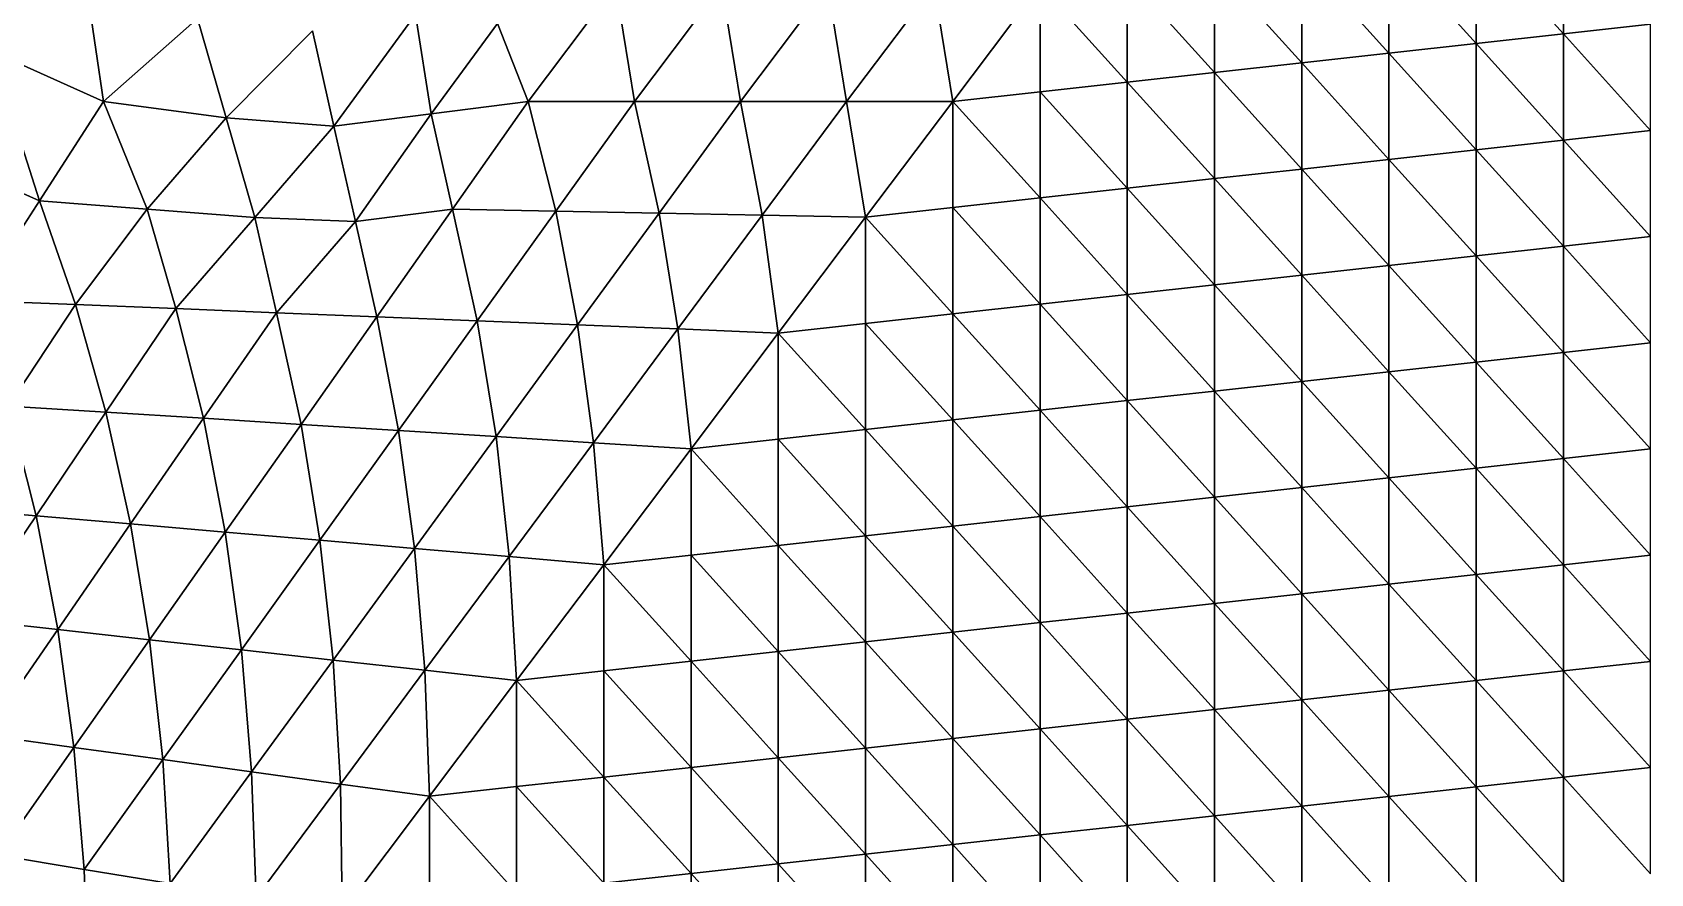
# Model space of a CAD drawing. Extents: x 100 to 350, y 100 to 150.
# Drawn here: x 176.18 to 200, y 125 to 137.38 of the extents above; entities that cross this region are included whole.
import ezdxf

# ---------------------------------------------------------------- set-up
doc = ezdxf.new("R2010")
doc.units = 0

msp = doc.modelspace()

# ---------------------------------------------------------------- linework, layer by layer
at = {"color": 1}
for p, q in [((198.71594, 138.920628), (198.71594, 137.358128)), ((198.71594, 137.358128), (198.71594, 138.920628)), ((176.863773, 138.805678), (177.227516, 136.365024)), ((177.227516, 136.365024), (176.863773, 138.805678)), ((197.431879, 137.216256), (197.431879, 138.778756)), ((197.431879, 138.778756), (198.71594, 137.358128)), ((197.431879, 138.778756), (197.431879, 137.216256)), ((198.71594, 137.358128), (197.431879, 138.778756)), ((194.863758, 138.495012), (196.147819, 137.074384)), ((194.863758, 136.932512), (194.863758, 138.495012)), ((196.147819, 137.074384), (194.863758, 138.495012)), ((194.863758, 138.495012), (194.863758, 136.932512)), ((196.147819, 138.636884), (197.431879, 137.216256)), ((196.147819, 137.074384), (196.147819, 138.636884)), ((197.431879, 137.216256), (196.147819, 138.636884)), ((196.147819, 138.636884), (196.147819, 137.074384)), ((192.295637, 138.211268), (192.295637, 136.648768)), ((193.579698, 136.79064), (192.295637, 138.211268)), ((192.295637, 138.211268), (193.579698, 136.79064)), ((192.295637, 136.648768), (192.295637, 138.211268)), ((193.579698, 138.35314), (194.863758, 136.932512)), ((194.863758, 136.932512), (193.579698, 138.35314)), ((193.579698, 138.35314), (193.579698, 136.79064)), ((193.579698, 136.79064), (193.579698, 138.35314)), ((184.761577, 138.069396), (183.477516, 136.365024)), ((183.477516, 136.365024), (184.761577, 138.069396)), ((185.040016, 136.365024), (184.761577, 138.069396)), ((184.761577, 138.069396), (185.040016, 136.365024)), ((185.040016, 136.365024), (186.324077, 138.069396)), ((186.324077, 138.069396), (185.040016, 136.365024)), ((186.324077, 138.069396), (186.602516, 136.365024)), ((186.602516, 136.365024), (186.324077, 138.069396)), ((187.886577, 138.069396), (186.602516, 136.365024)), ((186.602516, 136.365024), (187.886577, 138.069396)), ((188.165016, 136.365024), (187.886577, 138.069396)), ((187.886577, 138.069396), (188.165016, 136.365024)), ((189.449077, 138.069396), (188.165016, 136.365024)), ((188.165016, 136.365024), (189.449077, 138.069396)), ((189.449077, 138.069396), (189.727516, 136.365024)), ((189.727516, 136.365024), (189.449077, 138.069396)), ((189.727516, 136.365024), (191.011577, 138.069396)), ((191.011577, 138.069396), (189.727516, 136.365024)), ((191.011577, 136.506896), (191.011577, 138.069396)), ((191.011577, 138.069396), (192.295637, 136.648768)), ((192.295637, 136.648768), (191.011577, 138.069396)), ((191.011577, 138.069396), (191.011577, 136.506896)), ((177.227516, 136.365024), (178.608145, 137.585351)), ((178.608145, 137.585351), (177.227516, 136.365024)), ((179.031875, 136.121812), (178.608145, 137.585351)), ((178.608145, 137.585351), (179.031875, 136.121812)), ((181.817861, 137.645262), (180.618517, 136.000801)), ((180.618517, 136.000801), (181.817861, 137.645262)), ((181.817861, 137.645262), (182.048017, 136.182912)), ((182.048017, 136.182912), (181.817861, 137.645262)), ((183.024435, 137.510463), (182.048017, 136.182912)), ((182.048017, 136.182912), (183.024435, 137.510463)), ((183.477516, 136.365024), (183.024435, 137.510463)), ((183.024435, 137.510463), (183.477516, 136.365024)), ((198.71594, 137.358128), (200, 137.5)), ((200, 137.5), (198.71594, 137.358128)), ((180.303645, 137.403239), (179.031875, 136.121812)), ((179.031875, 136.121812), (180.303645, 137.403239)), ((180.618517, 136.000801), (180.303645, 137.403239)), ((180.303645, 137.403239), (180.618517, 136.000801)), ((196.147819, 137.074384), (197.431879, 137.216256)), ((197.431879, 137.216256), (196.147819, 137.074384)), ((198.71594, 137.358128), (197.431879, 137.216256)), ((197.431879, 137.216256), (198.71594, 137.358128)), ((198.71594, 135.795628), (197.431879, 137.216256)), ((197.431879, 137.216256), (197.431879, 135.653756)), ((197.431879, 135.653756), (197.431879, 137.216256)), ((197.431879, 137.216256), (198.71594, 135.795628)), ((198.71594, 137.358128), (198.71594, 135.795628)), ((200, 135.9375), (198.71594, 137.358128)), ((198.71594, 137.358128), (200, 135.9375)), ((198.71594, 135.795628), (198.71594, 137.358128)), ((177.227516, 136.365024), (175.579712, 137.101306)), ((175.579712, 137.101306), (176.282322, 134.900295)), ((175.579712, 137.101306), (177.227516, 136.365024)), ((176.282322, 134.900295), (175.579712, 137.101306)), ((196.147819, 137.074384), (194.863758, 136.932512)), ((194.863758, 136.932512), (196.147819, 137.074384)), ((196.147819, 135.511884), (196.147819, 137.074384)), ((197.431879, 135.653756), (196.147819, 137.074384)), ((196.147819, 137.074384), (196.147819, 135.511884)), ((196.147819, 137.074384), (197.431879, 135.653756)), ((192.295637, 136.648768), (193.579698, 136.79064)), ((193.579698, 136.79064), (192.295637, 136.648768)), ((194.863758, 136.932512), (193.579698, 136.79064)), ((193.579698, 136.79064), (194.863758, 136.932512)), ((193.579698, 136.79064), (193.579698, 135.22814)), ((194.863758, 135.370012), (193.579698, 136.79064)), ((193.579698, 136.79064), (194.863758, 135.370012)), ((193.579698, 135.22814), (193.579698, 136.79064)), ((194.863758, 135.370012), (194.863758, 136.932512)), ((194.863758, 136.932512), (196.147819, 135.511884)), ((196.147819, 135.511884), (194.863758, 136.932512)), ((194.863758, 136.932512), (194.863758, 135.370012)), ((189.727516, 136.365024), (191.011577, 136.506896)), ((191.011577, 136.506896), (189.727516, 136.365024)), ((192.295637, 136.648768), (191.011577, 136.506896)), ((191.011577, 136.506896), (192.295637, 136.648768)), ((191.011577, 134.944396), (191.011577, 136.506896)), ((191.011577, 136.506896), (192.295637, 135.086268)), ((191.011577, 136.506896), (191.011577, 134.944396)), ((192.295637, 135.086268), (191.011577, 136.506896)), ((193.579698, 135.22814), (192.295637, 136.648768)), ((192.295637, 136.648768), (192.295637, 135.086268)), ((192.295637, 136.648768), (193.579698, 135.22814)), ((192.295637, 135.086268), (192.295637, 136.648768)), ((177.227516, 136.365024), (176.282322, 134.900295)), ((176.282322, 134.900295), (177.227516, 136.365024)), ((177.868963, 134.779284), (177.227516, 136.365024)), ((179.031875, 136.121812), (177.227516, 136.365024)), ((177.227516, 136.365024), (177.868963, 134.779284)), ((177.227516, 136.365024), (179.031875, 136.121812)), ((183.477516, 136.365024), (182.048017, 136.182912)), ((182.048017, 136.182912), (183.477516, 136.365024)), ((182.362889, 134.780474), (183.477516, 136.365024)), ((183.477516, 136.365024), (182.362889, 134.780474)), ((183.477516, 136.365024), (185.040016, 136.365024)), ((185.040016, 136.365024), (183.477516, 136.365024)), ((183.477516, 136.365024), (183.88303, 134.750518)), ((183.88303, 134.750518), (183.477516, 136.365024)), ((185.040016, 136.365024), (183.88303, 134.750518)), ((183.88303, 134.750518), (185.040016, 136.365024)), ((185.403172, 134.720563), (185.040016, 136.365024)), ((185.040016, 136.365024), (186.602516, 136.365024)), ((185.040016, 136.365024), (185.403172, 134.720563)), ((186.602516, 136.365024), (185.040016, 136.365024)), ((186.602516, 136.365024), (185.403172, 134.720563)), ((185.403172, 134.720563), (186.602516, 136.365024)), ((186.923314, 134.690607), (186.602516, 136.365024)), ((186.602516, 136.365024), (188.165016, 136.365024)), ((188.165016, 136.365024), (186.602516, 136.365024)), ((186.602516, 136.365024), (186.923314, 134.690607)), ((186.923314, 134.690607), (188.165016, 136.365024)), ((188.165016, 136.365024), (186.923314, 134.690607)), ((188.165016, 136.365024), (189.727516, 136.365024)), ((188.165016, 136.365024), (188.443456, 134.660652)), ((189.727516, 136.365024), (188.165016, 136.365024)), ((188.443456, 134.660652), (188.165016, 136.365024)), ((188.443456, 134.660652), (189.727516, 136.365024)), ((189.727516, 136.365024), (188.443456, 134.660652)), ((191.011577, 134.944396), (189.727516, 136.365024)), ((189.727516, 136.365024), (189.727516, 134.802524)), ((189.727516, 136.365024), (191.011577, 134.944396)), ((189.727516, 134.802524), (189.727516, 136.365024)), ((177.868963, 134.779284), (179.031875, 136.121812)), ((179.031875, 136.121812), (177.868963, 134.779284)), ((179.031875, 136.121812), (179.455605, 134.658273)), ((180.618517, 136.000801), (179.031875, 136.121812)), ((179.455605, 134.658273), (179.031875, 136.121812)), ((179.031875, 136.121812), (180.618517, 136.000801)), ((182.048017, 136.182912), (180.618517, 136.000801)), ((180.618517, 136.000801), (182.048017, 136.182912)), ((182.048017, 136.182912), (180.933389, 134.598362)), ((180.933389, 134.598362), (182.048017, 136.182912)), ((182.048017, 136.182912), (182.362889, 134.780474)), ((182.362889, 134.780474), (182.048017, 136.182912)), ((179.455605, 134.658273), (180.618517, 136.000801)), ((180.618517, 136.000801), (179.455605, 134.658273)), ((180.933389, 134.598362), (180.618517, 136.000801)), ((180.618517, 136.000801), (180.933389, 134.598362)), ((197.431879, 135.653756), (198.71594, 135.795628)), ((198.71594, 135.795628), (197.431879, 135.653756)), ((198.71594, 135.795628), (200, 135.9375)), ((200, 135.9375), (198.71594, 135.795628)), ((198.71594, 135.795628), (200, 134.375)), ((200, 134.375), (198.71594, 135.795628)), ((198.71594, 135.795628), (198.71594, 134.233128)), ((198.71594, 134.233128), (198.71594, 135.795628)), ((174.634518, 135.636578), (176.282322, 134.900295)), ((176.282322, 134.900295), (174.634518, 135.636578)), ((196.147819, 135.511884), (197.431879, 135.653756)), ((197.431879, 135.653756), (196.147819, 135.511884)), ((197.431879, 135.653756), (197.431879, 134.091256)), ((198.71594, 134.233128), (197.431879, 135.653756)), ((197.431879, 135.653756), (198.71594, 134.233128)), ((197.431879, 134.091256), (197.431879, 135.653756)), ((193.579698, 135.22814), (194.863758, 135.370012)), ((194.863758, 135.370012), (193.579698, 135.22814)), ((194.863758, 135.370012), (196.147819, 135.511884)), ((196.147819, 135.511884), (194.863758, 135.370012)), ((194.863758, 133.807512), (194.863758, 135.370012)), ((196.147819, 133.949384), (194.863758, 135.370012)), ((194.863758, 135.370012), (194.863758, 133.807512)), ((194.863758, 135.370012), (196.147819, 133.949384)), ((197.431879, 134.091256), (196.147819, 135.511884)), ((196.147819, 135.511884), (196.147819, 133.949384)), ((196.147819, 133.949384), (196.147819, 135.511884)), ((196.147819, 135.511884), (197.431879, 134.091256)), ((192.295637, 135.086268), (191.011577, 134.944396)), ((191.011577, 134.944396), (192.295637, 135.086268)), ((192.295637, 135.086268), (193.579698, 135.22814)), ((193.579698, 135.22814), (192.295637, 135.086268)), ((192.295637, 135.086268), (192.295637, 133.523768)), ((193.579698, 133.66564), (192.295637, 135.086268)), ((192.295637, 135.086268), (193.579698, 133.66564)), ((192.295637, 133.523768), (192.295637, 135.086268)), ((193.579698, 135.22814), (194.863758, 133.807512)), ((194.863758, 133.807512), (193.579698, 135.22814)), ((193.579698, 135.22814), (193.579698, 133.66564)), ((193.579698, 133.66564), (193.579698, 135.22814)), ((175.337127, 133.435567), (176.282322, 134.900295)), ((176.282322, 134.900295), (175.337127, 133.435567)), ((176.282322, 134.900295), (177.868963, 134.779284)), ((177.868963, 134.779284), (176.282322, 134.900295)), ((176.282322, 134.900295), (176.81491, 133.375656)), ((176.81491, 133.375656), (176.282322, 134.900295)), ((189.727516, 134.802524), (191.011577, 134.944396)), ((191.011577, 134.944396), (189.727516, 134.802524)), ((192.295637, 133.523768), (191.011577, 134.944396)), ((191.011577, 134.944396), (191.011577, 133.381896)), ((191.011577, 133.381896), (191.011577, 134.944396)), ((191.011577, 134.944396), (192.295637, 133.523768)), ((176.81491, 133.375656), (177.868963, 134.779284)), ((177.868963, 134.779284), (176.81491, 133.375656)), ((178.292694, 133.315745), (177.868963, 134.779284)), ((177.868963, 134.779284), (179.455605, 134.658273)), ((177.868963, 134.779284), (178.292694, 133.315745)), ((179.455605, 134.658273), (177.868963, 134.779284)), ((179.455605, 134.658273), (178.292694, 133.315745)), ((178.292694, 133.315745), (179.455605, 134.658273)), ((179.770477, 133.255834), (179.455605, 134.658273)), ((179.455605, 134.658273), (180.933389, 134.598362)), ((180.933389, 134.598362), (179.455605, 134.658273)), ((179.455605, 134.658273), (179.770477, 133.255834)), ((180.933389, 134.598362), (179.770477, 133.255834)), ((179.770477, 133.255834), (180.933389, 134.598362)), ((180.933389, 134.598362), (182.362889, 134.780474)), ((182.362889, 134.780474), (180.933389, 134.598362)), ((181.248261, 133.195923), (180.933389, 134.598362)), ((180.933389, 134.598362), (181.248261, 133.195923)), ((182.362889, 134.780474), (181.248261, 133.195923)), ((181.248261, 133.195923), (182.362889, 134.780474)), ((183.88303, 134.750518), (182.362889, 134.780474)), ((182.362889, 134.780474), (182.726045, 133.136012)), ((182.362889, 134.780474), (183.88303, 134.750518)), ((182.726045, 133.136012), (182.362889, 134.780474)), ((183.88303, 134.750518), (182.726045, 133.136012)), ((182.726045, 133.136012), (183.88303, 134.750518)), ((183.88303, 134.750518), (184.203828, 133.076101)), ((185.403172, 134.720563), (183.88303, 134.750518)), ((183.88303, 134.750518), (185.403172, 134.720563)), ((184.203828, 133.076101), (183.88303, 134.750518)), ((184.203828, 133.076101), (185.403172, 134.720563)), ((185.403172, 134.720563), (184.203828, 133.076101)), ((185.403172, 134.720563), (186.923314, 134.690607)), ((185.681612, 133.016191), (185.403172, 134.720563)), ((186.923314, 134.690607), (185.403172, 134.720563)), ((185.403172, 134.720563), (185.681612, 133.016191)), ((185.681612, 133.016191), (186.923314, 134.690607)), ((186.923314, 134.690607), (185.681612, 133.016191)), ((186.923314, 134.690607), (188.443456, 134.660652)), ((186.923314, 134.690607), (187.159395, 132.95628)), ((188.443456, 134.660652), (186.923314, 134.690607)), ((187.159395, 132.95628), (186.923314, 134.690607)), ((188.443456, 134.660652), (187.159395, 132.95628)), ((187.159395, 132.95628), (188.443456, 134.660652)), ((189.727516, 134.802524), (188.443456, 134.660652)), ((188.443456, 134.660652), (189.727516, 134.802524)), ((188.443456, 133.098152), (188.443456, 134.660652)), ((189.727516, 133.240024), (188.443456, 134.660652)), ((188.443456, 134.660652), (188.443456, 133.098152)), ((188.443456, 134.660652), (189.727516, 133.240024)), ((189.727516, 134.802524), (189.727516, 133.240024)), ((191.011577, 133.381896), (189.727516, 134.802524)), ((189.727516, 134.802524), (191.011577, 133.381896)), ((189.727516, 133.240024), (189.727516, 134.802524)), ((198.71594, 134.233128), (200, 134.375)), ((200, 134.375), (198.71594, 134.233128)), ((197.431879, 134.091256), (198.71594, 134.233128)), ((198.71594, 134.233128), (197.431879, 134.091256)), ((198.71594, 134.233128), (198.71594, 132.670628)), ((200, 132.8125), (198.71594, 134.233128)), ((198.71594, 134.233128), (200, 132.8125)), ((198.71594, 132.670628), (198.71594, 134.233128)), ((194.863758, 133.807512), (196.147819, 133.949384)), ((196.147819, 133.949384), (194.863758, 133.807512)), ((196.147819, 133.949384), (197.431879, 134.091256)), ((197.431879, 134.091256), (196.147819, 133.949384)), ((197.431879, 132.528756), (196.147819, 133.949384)), ((196.147819, 133.949384), (196.147819, 132.386884)), ((196.147819, 133.949384), (197.431879, 132.528756)), ((196.147819, 132.386884), (196.147819, 133.949384)), ((197.431879, 132.528756), (197.431879, 134.091256)), ((197.431879, 134.091256), (198.71594, 132.670628)), ((198.71594, 132.670628), (197.431879, 134.091256)), ((197.431879, 134.091256), (197.431879, 132.528756)), ((192.295637, 133.523768), (193.579698, 133.66564)), ((193.579698, 133.66564), (192.295637, 133.523768)), ((194.863758, 133.807512), (193.579698, 133.66564)), ((193.579698, 133.66564), (194.863758, 133.807512)), ((193.579698, 133.66564), (194.863758, 132.245012)), ((193.579698, 133.66564), (193.579698, 132.10314)), ((194.863758, 132.245012), (193.579698, 133.66564)), ((193.579698, 132.10314), (193.579698, 133.66564)), ((194.863758, 132.245012), (194.863758, 133.807512)), ((196.147819, 132.386884), (194.863758, 133.807512)), ((194.863758, 133.807512), (194.863758, 132.245012)), ((194.863758, 133.807512), (196.147819, 132.386884)), ((176.81491, 133.375656), (175.337127, 133.435567)), ((175.337127, 133.435567), (176.81491, 133.375656)), ((191.011577, 133.381896), (192.295637, 133.523768)), ((192.295637, 133.523768), (191.011577, 133.381896)), ((192.295637, 131.961268), (192.295637, 133.523768)), ((192.295637, 133.523768), (193.579698, 132.10314)), ((193.579698, 132.10314), (192.295637, 133.523768)), ((192.295637, 133.523768), (192.295637, 131.961268)), ((176.81491, 133.375656), (175.827357, 131.880972)), ((175.827357, 131.880972), (176.81491, 133.375656)), ((177.262783, 131.791106), (176.81491, 133.375656)), ((176.81491, 133.375656), (177.262783, 131.791106)), ((178.292694, 133.315745), (176.81491, 133.375656)), ((176.81491, 133.375656), (178.292694, 133.315745)), ((178.292694, 133.315745), (177.262783, 131.791106)), ((177.262783, 131.791106), (178.292694, 133.315745)), ((178.292694, 133.315745), (179.770477, 133.255834)), ((178.698208, 131.701239), (178.292694, 133.315745)), ((179.770477, 133.255834), (178.292694, 133.315745)), ((178.292694, 133.315745), (178.698208, 131.701239)), ((178.698208, 131.701239), (179.770477, 133.255834)), ((179.770477, 133.255834), (178.698208, 131.701239)), ((179.770477, 133.255834), (181.248261, 133.195923)), ((179.770477, 133.255834), (180.133633, 131.611373)), ((181.248261, 133.195923), (179.770477, 133.255834)), ((180.133633, 131.611373), (179.770477, 133.255834)), ((181.248261, 133.195923), (180.133633, 131.611373)), ((180.133633, 131.611373), (181.248261, 133.195923)), ((181.569059, 131.521507), (181.248261, 133.195923)), ((182.726045, 133.136012), (181.248261, 133.195923)), ((181.248261, 133.195923), (181.569059, 131.521507)), ((181.248261, 133.195923), (182.726045, 133.136012)), ((189.727516, 133.240024), (188.443456, 133.098152)), ((188.443456, 133.098152), (189.727516, 133.240024)), ((189.727516, 133.240024), (191.011577, 133.381896)), ((191.011577, 133.381896), (189.727516, 133.240024)), ((189.727516, 131.677524), (189.727516, 133.240024)), ((189.727516, 133.240024), (191.011577, 131.819396)), ((191.011577, 131.819396), (189.727516, 133.240024)), ((189.727516, 133.240024), (189.727516, 131.677524)), ((192.295637, 131.961268), (191.011577, 133.381896)), ((191.011577, 133.381896), (191.011577, 131.819396)), ((191.011577, 133.381896), (192.295637, 131.961268)), ((191.011577, 131.819396), (191.011577, 133.381896)), ((181.569059, 131.521507), (182.726045, 133.136012)), ((182.726045, 133.136012), (181.569059, 131.521507)), ((182.726045, 133.136012), (183.004484, 131.43164)), ((184.203828, 133.076101), (182.726045, 133.136012)), ((182.726045, 133.136012), (184.203828, 133.076101)), ((183.004484, 131.43164), (182.726045, 133.136012)), ((184.203828, 133.076101), (183.004484, 131.43164)), ((183.004484, 131.43164), (184.203828, 133.076101)), ((184.203828, 133.076101), (185.681612, 133.016191)), ((184.43991, 131.341774), (184.203828, 133.076101)), ((185.681612, 133.016191), (184.203828, 133.076101)), ((184.203828, 133.076101), (184.43991, 131.341774)), ((184.43991, 131.341774), (185.681612, 133.016191)), ((185.681612, 133.016191), (184.43991, 131.341774)), ((185.681612, 133.016191), (187.159395, 132.95628)), ((185.681612, 133.016191), (185.875335, 131.251908)), ((187.159395, 132.95628), (185.681612, 133.016191)), ((185.875335, 131.251908), (185.681612, 133.016191)), ((185.875335, 131.251908), (187.159395, 132.95628)), ((187.159395, 132.95628), (185.875335, 131.251908)), ((187.159395, 132.95628), (188.443456, 133.098152)), ((188.443456, 133.098152), (187.159395, 132.95628)), ((188.443456, 131.535652), (187.159395, 132.95628)), ((187.159395, 132.95628), (187.159395, 131.39378)), ((187.159395, 132.95628), (188.443456, 131.535652)), ((187.159395, 131.39378), (187.159395, 132.95628)), ((188.443456, 133.098152), (189.727516, 131.677524)), ((188.443456, 131.535652), (188.443456, 133.098152)), ((188.443456, 133.098152), (188.443456, 131.535652)), ((189.727516, 131.677524), (188.443456, 133.098152)), ((198.71594, 132.670628), (200, 132.8125)), ((200, 132.8125), (198.71594, 132.670628)), ((196.147819, 132.386884), (197.431879, 132.528756)), ((197.431879, 132.528756), (196.147819, 132.386884)), ((198.71594, 132.670628), (197.431879, 132.528756)), ((197.431879, 132.528756), (198.71594, 132.670628)), ((197.431879, 130.966256), (197.431879, 132.528756)), ((197.431879, 132.528756), (198.71594, 131.108128)), ((197.431879, 132.528756), (197.431879, 130.966256)), ((198.71594, 131.108128), (197.431879, 132.528756)), ((198.71594, 132.670628), (200, 131.25)), ((200, 131.25), (198.71594, 132.670628)), ((198.71594, 132.670628), (198.71594, 131.108128)), ((198.71594, 131.108128), (198.71594, 132.670628)), ((193.579698, 132.10314), (194.863758, 132.245012)), ((194.863758, 132.245012), (193.579698, 132.10314)), ((194.863758, 132.245012), (196.147819, 132.386884)), ((196.147819, 132.386884), (194.863758, 132.245012)), ((194.863758, 130.682512), (194.863758, 132.245012)), ((196.147819, 130.824384), (194.863758, 132.245012)), ((194.863758, 132.245012), (194.863758, 130.682512)), ((194.863758, 132.245012), (196.147819, 130.824384)), ((196.147819, 132.386884), (197.431879, 130.966256)), ((197.431879, 130.966256), (196.147819, 132.386884)), ((196.147819, 132.386884), (196.147819, 130.824384)), ((196.147819, 130.824384), (196.147819, 132.386884)), ((193.579698, 132.10314), (192.295637, 131.961268)), ((192.295637, 131.961268), (193.579698, 132.10314)), ((193.579698, 132.10314), (194.863758, 130.682512)), ((194.863758, 130.682512), (193.579698, 132.10314)), ((193.579698, 132.10314), (193.579698, 130.54064)), ((193.579698, 130.54064), (193.579698, 132.10314)), ((175.827357, 131.880972), (176.232871, 130.266466)), ((177.262783, 131.791106), (175.827357, 131.880972)), ((175.827357, 131.880972), (177.262783, 131.791106)), ((176.232871, 130.266466), (175.827357, 131.880972)), ((176.232871, 130.266466), (177.262783, 131.791106)), ((177.262783, 131.791106), (176.232871, 130.266466)), ((177.262783, 131.791106), (178.698208, 131.701239)), ((177.625939, 130.146645), (177.262783, 131.791106)), ((178.698208, 131.701239), (177.262783, 131.791106)), ((177.262783, 131.791106), (177.625939, 130.146645)), ((189.727516, 131.677524), (191.011577, 131.819396)), ((191.011577, 131.819396), (189.727516, 131.677524)), ((191.011577, 131.819396), (192.295637, 131.961268)), ((192.295637, 131.961268), (191.011577, 131.819396)), ((191.011577, 131.819396), (192.295637, 130.398768)), ((192.295637, 130.398768), (191.011577, 131.819396)), ((191.011577, 131.819396), (191.011577, 130.256896)), ((191.011577, 130.256896), (191.011577, 131.819396)), ((192.295637, 130.398768), (192.295637, 131.961268)), ((192.295637, 131.961268), (193.579698, 130.54064)), ((192.295637, 131.961268), (192.295637, 130.398768)), ((193.579698, 130.54064), (192.295637, 131.961268)), ((177.625939, 130.146645), (178.698208, 131.701239)), ((178.698208, 131.701239), (177.625939, 130.146645)), ((178.698208, 131.701239), (180.133633, 131.611373)), ((178.698208, 131.701239), (179.019006, 130.026823)), ((180.133633, 131.611373), (178.698208, 131.701239)), ((179.019006, 130.026823), (178.698208, 131.701239)), ((180.133633, 131.611373), (179.019006, 130.026823)), ((179.019006, 130.026823), (180.133633, 131.611373)), ((180.133633, 131.611373), (181.569059, 131.521507)), ((180.412073, 129.907001), (180.133633, 131.611373)), ((181.569059, 131.521507), (180.133633, 131.611373)), ((180.133633, 131.611373), (180.412073, 129.907001)), ((180.412073, 129.907001), (181.569059, 131.521507)), ((181.569059, 131.521507), (180.412073, 129.907001)), ((181.569059, 131.521507), (183.004484, 131.43164)), ((181.569059, 131.521507), (181.80514, 129.787179)), ((183.004484, 131.43164), (181.569059, 131.521507)), ((181.80514, 129.787179), (181.569059, 131.521507)), ((188.443456, 131.535652), (187.159395, 131.39378)), ((187.159395, 131.39378), (188.443456, 131.535652)), ((189.727516, 131.677524), (188.443456, 131.535652)), ((188.443456, 131.535652), (189.727516, 131.677524)), ((188.443456, 129.973152), (188.443456, 131.535652)), ((188.443456, 131.535652), (189.727516, 130.115024)), ((189.727516, 130.115024), (188.443456, 131.535652)), ((188.443456, 131.535652), (188.443456, 129.973152)), ((189.727516, 130.115024), (189.727516, 131.677524)), ((191.011577, 130.256896), (189.727516, 131.677524)), ((189.727516, 131.677524), (189.727516, 130.115024)), ((189.727516, 131.677524), (191.011577, 130.256896)), ((181.80514, 129.787179), (183.004484, 131.43164)), ((183.004484, 131.43164), (181.80514, 129.787179)), ((183.004484, 131.43164), (184.43991, 131.341774)), ((184.43991, 131.341774), (183.004484, 131.43164)), ((183.004484, 131.43164), (183.198207, 129.667357)), ((183.198207, 129.667357), (183.004484, 131.43164)), ((184.43991, 131.341774), (183.198207, 129.667357)), ((183.198207, 129.667357), (184.43991, 131.341774)), ((184.591274, 129.547536), (184.43991, 131.341774)), ((184.43991, 131.341774), (185.875335, 131.251908)), ((184.43991, 131.341774), (184.591274, 129.547536)), ((185.875335, 131.251908), (184.43991, 131.341774)), ((187.159395, 131.39378), (185.875335, 131.251908)), ((185.875335, 131.251908), (187.159395, 131.39378)), ((187.159395, 131.39378), (188.443456, 129.973152)), ((187.159395, 131.39378), (187.159395, 129.83128)), ((188.443456, 129.973152), (187.159395, 131.39378)), ((187.159395, 129.83128), (187.159395, 131.39378)), ((185.875335, 131.251908), (184.591274, 129.547536)), ((184.591274, 129.547536), (185.875335, 131.251908)), ((185.875335, 129.689408), (185.875335, 131.251908)), ((187.159395, 129.83128), (185.875335, 131.251908)), ((185.875335, 131.251908), (185.875335, 129.689408)), ((185.875335, 131.251908), (187.159395, 129.83128)), ((198.71594, 131.108128), (197.431879, 130.966256)), ((197.431879, 130.966256), (198.71594, 131.108128)), ((198.71594, 131.108128), (200, 131.25)), ((200, 131.25), (198.71594, 131.108128)), ((198.71594, 131.108128), (198.71594, 129.545628)), ((200, 129.6875), (198.71594, 131.108128)), ((198.71594, 131.108128), (200, 129.6875)), ((198.71594, 129.545628), (198.71594, 131.108128)), ((194.863758, 130.682512), (196.147819, 130.824384)), ((196.147819, 130.824384), (194.863758, 130.682512)), ((197.431879, 130.966256), (196.147819, 130.824384)), ((196.147819, 130.824384), (197.431879, 130.966256)), ((197.431879, 129.403756), (196.147819, 130.824384)), ((196.147819, 130.824384), (196.147819, 129.261884)), ((196.147819, 130.824384), (197.431879, 129.403756)), ((196.147819, 129.261884), (196.147819, 130.824384)), ((197.431879, 129.403756), (197.431879, 130.966256)), ((197.431879, 130.966256), (198.71594, 129.545628)), ((198.71594, 129.545628), (197.431879, 130.966256)), ((197.431879, 130.966256), (197.431879, 129.403756)), ((193.579698, 130.54064), (192.295637, 130.398768)), ((192.295637, 130.398768), (193.579698, 130.54064)), ((194.863758, 130.682512), (193.579698, 130.54064)), ((193.579698, 130.54064), (194.863758, 130.682512)), ((193.579698, 130.54064), (193.579698, 128.97814)), ((194.863758, 129.120012), (193.579698, 130.54064)), ((193.579698, 130.54064), (194.863758, 129.120012)), ((193.579698, 128.97814), (193.579698, 130.54064)), ((194.863758, 129.120012), (194.863758, 130.682512)), ((196.147819, 129.261884), (194.863758, 130.682512)), ((194.863758, 130.682512), (194.863758, 129.120012)), ((194.863758, 130.682512), (196.147819, 129.261884)), ((176.232871, 130.266466), (174.839804, 130.386288)), ((174.839804, 130.386288), (176.232871, 130.266466)), ((192.295637, 130.398768), (191.011577, 130.256896)), ((191.011577, 130.256896), (192.295637, 130.398768)), ((192.295637, 128.836268), (192.295637, 130.398768)), ((192.295637, 130.398768), (193.579698, 128.97814)), ((193.579698, 128.97814), (192.295637, 130.398768)), ((192.295637, 130.398768), (192.295637, 128.836268)), ((175.20296, 128.741827), (176.232871, 130.266466)), ((176.232871, 130.266466), (175.20296, 128.741827)), ((176.232871, 130.266466), (177.625939, 130.146645)), ((177.625939, 130.146645), (176.232871, 130.266466)), ((176.232871, 130.266466), (176.553669, 128.59205)), ((176.553669, 128.59205), (176.232871, 130.266466)), ((176.553669, 128.59205), (177.625939, 130.146645)), ((177.625939, 130.146645), (176.553669, 128.59205)), ((177.904378, 128.442273), (177.625939, 130.146645)), ((177.625939, 130.146645), (179.019006, 130.026823)), ((177.625939, 130.146645), (177.904378, 128.442273)), ((179.019006, 130.026823), (177.625939, 130.146645)), ((188.443456, 129.973152), (189.727516, 130.115024)), ((189.727516, 130.115024), (188.443456, 129.973152)), ((189.727516, 130.115024), (191.011577, 130.256896)), ((191.011577, 130.256896), (189.727516, 130.115024)), ((191.011577, 128.694396), (189.727516, 130.115024)), ((189.727516, 130.115024), (189.727516, 128.552524)), ((189.727516, 128.552524), (189.727516, 130.115024)), ((189.727516, 130.115024), (191.011577, 128.694396)), ((192.295637, 128.836268), (191.011577, 130.256896)), ((191.011577, 130.256896), (191.011577, 128.694396)), ((191.011577, 130.256896), (192.295637, 128.836268)), ((191.011577, 128.694396), (191.011577, 130.256896)), ((177.904378, 128.442273), (179.019006, 130.026823)), ((179.019006, 130.026823), (177.904378, 128.442273)), ((179.019006, 130.026823), (180.412073, 129.907001)), ((180.412073, 129.907001), (179.019006, 130.026823)), ((179.019006, 130.026823), (179.255087, 128.292495)), ((179.255087, 128.292495), (179.019006, 130.026823)), ((180.412073, 129.907001), (179.255087, 128.292495)), ((179.255087, 128.292495), (180.412073, 129.907001)), ((180.605796, 128.142718), (180.412073, 129.907001)), ((180.412073, 129.907001), (181.80514, 129.787179)), ((180.412073, 129.907001), (180.605796, 128.142718)), ((181.80514, 129.787179), (180.412073, 129.907001)), ((185.875335, 129.689408), (187.159395, 129.83128)), ((187.159395, 129.83128), (185.875335, 129.689408)), ((187.159395, 129.83128), (188.443456, 129.973152)), ((188.443456, 129.973152), (187.159395, 129.83128)), ((188.443456, 128.410652), (187.159395, 129.83128)), ((187.159395, 129.83128), (187.159395, 128.26878)), ((187.159395, 129.83128), (188.443456, 128.410652)), ((187.159395, 128.26878), (187.159395, 129.83128)), ((188.443456, 128.410652), (188.443456, 129.973152)), ((189.727516, 128.552524), (188.443456, 129.973152)), ((188.443456, 129.973152), (188.443456, 128.410652)), ((188.443456, 129.973152), (189.727516, 128.552524)), ((181.80514, 129.787179), (180.605796, 128.142718)), ((180.605796, 128.142718), (181.80514, 129.787179)), ((181.956505, 127.992941), (181.80514, 129.787179)), ((183.198207, 129.667357), (181.80514, 129.787179)), ((181.80514, 129.787179), (181.956505, 127.992941)), ((181.80514, 129.787179), (183.198207, 129.667357)), ((181.956505, 127.992941), (183.198207, 129.667357)), ((183.198207, 129.667357), (181.956505, 127.992941)), ((183.198207, 129.667357), (183.307214, 127.843164)), ((184.591274, 129.547536), (183.198207, 129.667357)), ((183.198207, 129.667357), (184.591274, 129.547536)), ((183.307214, 127.843164), (183.198207, 129.667357)), ((184.591274, 129.547536), (185.875335, 129.689408)), ((185.875335, 129.689408), (184.591274, 129.547536)), ((185.875335, 128.126908), (185.875335, 129.689408)), ((187.159395, 128.26878), (185.875335, 129.689408)), ((185.875335, 129.689408), (185.875335, 128.126908)), ((185.875335, 129.689408), (187.159395, 128.26878)), ((198.71594, 129.545628), (200, 129.6875)), ((200, 129.6875), (198.71594, 129.545628)), ((183.307214, 127.843164), (184.591274, 129.547536)), ((184.591274, 129.547536), (183.307214, 127.843164)), ((185.875335, 128.126908), (184.591274, 129.547536)), ((184.591274, 129.547536), (184.591274, 127.985036)), ((184.591274, 129.547536), (185.875335, 128.126908)), ((184.591274, 127.985036), (184.591274, 129.547536)), ((196.147819, 129.261884), (197.431879, 129.403756)), ((197.431879, 129.403756), (196.147819, 129.261884)), ((198.71594, 129.545628), (197.431879, 129.403756)), ((197.431879, 129.403756), (198.71594, 129.545628)), ((197.431879, 127.841256), (197.431879, 129.403756)), ((197.431879, 129.403756), (198.71594, 127.983128)), ((197.431879, 129.403756), (197.431879, 127.841256)), ((198.71594, 127.983128), (197.431879, 129.403756)), ((198.71594, 129.545628), (200, 128.125)), ((200, 128.125), (198.71594, 129.545628)), ((198.71594, 129.545628), (198.71594, 127.983128)), ((198.71594, 127.983128), (198.71594, 129.545628)), ((193.579698, 128.97814), (194.863758, 129.120012)), ((194.863758, 129.120012), (193.579698, 128.97814)), ((196.147819, 129.261884), (194.863758, 129.120012)), ((194.863758, 129.120012), (196.147819, 129.261884)), ((194.863758, 129.120012), (196.147819, 127.699384)), ((194.863758, 127.557512), (194.863758, 129.120012)), ((196.147819, 127.699384), (194.863758, 129.120012)), ((194.863758, 129.120012), (194.863758, 127.557512)), ((196.147819, 129.261884), (197.431879, 127.841256)), ((196.147819, 127.699384), (196.147819, 129.261884)), ((197.431879, 127.841256), (196.147819, 129.261884)), ((196.147819, 129.261884), (196.147819, 127.699384)), ((193.579698, 128.97814), (192.295637, 128.836268)), ((192.295637, 128.836268), (193.579698, 128.97814)), ((193.579698, 128.97814), (194.863758, 127.557512)), ((194.863758, 127.557512), (193.579698, 128.97814)), ((193.579698, 128.97814), (193.579698, 127.41564)), ((193.579698, 127.41564), (193.579698, 128.97814)), ((176.553669, 128.59205), (175.20296, 128.741827)), ((175.20296, 128.741827), (176.553669, 128.59205)), ((189.727516, 128.552524), (191.011577, 128.694396)), ((191.011577, 128.694396), (189.727516, 128.552524)), ((191.011577, 128.694396), (192.295637, 128.836268)), ((192.295637, 128.836268), (191.011577, 128.694396)), ((191.011577, 128.694396), (192.295637, 127.273768)), ((192.295637, 127.273768), (191.011577, 128.694396)), ((191.011577, 128.694396), (191.011577, 127.131896)), ((191.011577, 127.131896), (191.011577, 128.694396)), ((192.295637, 127.273768), (192.295637, 128.836268)), ((192.295637, 128.836268), (193.579698, 127.41564)), ((192.295637, 128.836268), (192.295637, 127.273768)), ((193.579698, 127.41564), (192.295637, 128.836268)), ((176.553669, 128.59205), (175.4814, 127.037455)), ((175.4814, 127.037455), (176.553669, 128.59205)), ((176.553669, 128.59205), (176.789751, 126.857722)), ((177.904378, 128.442273), (176.553669, 128.59205)), ((176.553669, 128.59205), (177.904378, 128.442273)), ((176.789751, 126.857722), (176.553669, 128.59205)), ((176.789751, 126.857722), (177.904378, 128.442273)), ((177.904378, 128.442273), (176.789751, 126.857722)), ((179.255087, 128.292495), (177.904378, 128.442273)), ((177.904378, 128.442273), (178.098101, 126.67799)), ((177.904378, 128.442273), (179.255087, 128.292495)), ((178.098101, 126.67799), (177.904378, 128.442273)), ((188.443456, 128.410652), (187.159395, 128.26878)), ((187.159395, 128.26878), (188.443456, 128.410652)), ((188.443456, 128.410652), (189.727516, 128.552524)), ((189.727516, 128.552524), (188.443456, 128.410652)), ((188.443456, 126.848152), (188.443456, 128.410652)), ((189.727516, 126.990024), (188.443456, 128.410652)), ((188.443456, 128.410652), (188.443456, 126.848152)), ((188.443456, 128.410652), (189.727516, 126.990024)), ((189.727516, 128.552524), (189.727516, 126.990024)), ((191.011577, 127.131896), (189.727516, 128.552524)), ((189.727516, 128.552524), (191.011577, 127.131896)), ((189.727516, 126.990024), (189.727516, 128.552524)), ((179.255087, 128.292495), (178.098101, 126.67799)), ((178.098101, 126.67799), (179.255087, 128.292495)), ((179.255087, 128.292495), (179.406452, 126.498257)), ((180.605796, 128.142718), (179.255087, 128.292495)), ((179.255087, 128.292495), (180.605796, 128.142718)), ((179.406452, 126.498257), (179.255087, 128.292495)), ((185.875335, 128.126908), (187.159395, 128.26878)), ((187.159395, 128.26878), (185.875335, 128.126908)), ((187.159395, 128.26878), (188.443456, 126.848152)), ((187.159395, 128.26878), (187.159395, 126.70628)), ((188.443456, 126.848152), (187.159395, 128.26878)), ((187.159395, 126.70628), (187.159395, 128.26878)), ((179.406452, 126.498257), (180.605796, 128.142718)), ((180.605796, 128.142718), (179.406452, 126.498257)), ((180.714803, 126.318524), (180.605796, 128.142718)), ((180.605796, 128.142718), (181.956505, 127.992941)), ((181.956505, 127.992941), (180.605796, 128.142718)), ((180.605796, 128.142718), (180.714803, 126.318524)), ((180.714803, 126.318524), (181.956505, 127.992941)), ((181.956505, 127.992941), (180.714803, 126.318524)), ((181.956505, 127.992941), (183.307214, 127.843164)), ((181.956505, 127.992941), (182.023154, 126.138792)), ((183.307214, 127.843164), (181.956505, 127.992941)), ((182.023154, 126.138792), (181.956505, 127.992941)), ((184.591274, 127.985036), (183.307214, 127.843164)), ((183.307214, 127.843164), (184.591274, 127.985036)), ((185.875335, 128.126908), (184.591274, 127.985036)), ((184.591274, 127.985036), (185.875335, 128.126908)), ((185.875335, 126.564408), (184.591274, 127.985036)), ((184.591274, 127.985036), (184.591274, 126.422536)), ((184.591274, 127.985036), (185.875335, 126.564408)), ((184.591274, 126.422536), (184.591274, 127.985036)), ((185.875335, 126.564408), (185.875335, 128.126908)), ((187.159395, 126.70628), (185.875335, 128.126908)), ((185.875335, 128.126908), (185.875335, 126.564408)), ((185.875335, 128.126908), (187.159395, 126.70628)), ((198.71594, 127.983128), (197.431879, 127.841256)), ((197.431879, 127.841256), (198.71594, 127.983128)), ((198.71594, 127.983128), (200, 128.125)), ((200, 128.125), (198.71594, 127.983128)), ((198.71594, 127.983128), (198.71594, 126.420628)), ((200, 126.5625), (198.71594, 127.983128)), ((198.71594, 127.983128), (200, 126.5625)), ((198.71594, 126.420628), (198.71594, 127.983128)), ((182.023154, 126.138792), (183.307214, 127.843164)), ((183.307214, 127.843164), (182.023154, 126.138792)), ((184.591274, 126.422536), (183.307214, 127.843164)), ((183.307214, 127.843164), (183.307214, 126.280664)), ((183.307214, 127.843164), (184.591274, 126.422536)), ((183.307214, 126.280664), (183.307214, 127.843164)), ((196.147819, 127.699384), (194.863758, 127.557512)), ((194.863758, 127.557512), (196.147819, 127.699384)), ((197.431879, 127.841256), (196.147819, 127.699384)), ((196.147819, 127.699384), (197.431879, 127.841256)), ((196.147819, 127.699384), (197.431879, 126.278756)), ((196.147819, 126.136884), (196.147819, 127.699384)), ((197.431879, 126.278756), (196.147819, 127.699384)), ((196.147819, 127.699384), (196.147819, 126.136884)), ((197.431879, 126.278756), (197.431879, 127.841256)), ((197.431879, 127.841256), (198.71594, 126.420628)), ((198.71594, 126.420628), (197.431879, 127.841256)), ((197.431879, 127.841256), (197.431879, 126.278756)), ((193.579698, 127.41564), (194.863758, 127.557512)), ((194.863758, 127.557512), (193.579698, 127.41564)), ((196.147819, 126.136884), (194.863758, 127.557512)), ((194.863758, 127.557512), (194.863758, 125.995012)), ((194.863758, 127.557512), (196.147819, 126.136884)), ((194.863758, 125.995012), (194.863758, 127.557512)), ((192.295637, 127.273768), (191.011577, 127.131896)), ((191.011577, 127.131896), (192.295637, 127.273768)), ((193.579698, 127.41564), (192.295637, 127.273768)), ((192.295637, 127.273768), (193.579698, 127.41564)), ((192.295637, 125.711268), (192.295637, 127.273768)), ((192.295637, 127.273768), (193.579698, 125.85314)), ((193.579698, 125.85314), (192.295637, 127.273768)), ((192.295637, 127.273768), (192.295637, 125.711268)), ((193.579698, 127.41564), (193.579698, 125.85314)), ((194.863758, 125.995012), (193.579698, 127.41564)), ((193.579698, 127.41564), (194.863758, 125.995012)), ((193.579698, 125.85314), (193.579698, 127.41564)), ((176.789751, 126.857722), (175.4814, 127.037455)), ((175.4814, 127.037455), (176.789751, 126.857722)), ((189.727516, 126.990024), (188.443456, 126.848152)), ((188.443456, 126.848152), (189.727516, 126.990024)), ((189.727516, 126.990024), (191.011577, 127.131896)), ((191.011577, 127.131896), (189.727516, 126.990024)), ((189.727516, 125.427524), (189.727516, 126.990024)), ((189.727516, 126.990024), (191.011577, 125.569396)), ((191.011577, 125.569396), (189.727516, 126.990024)), ((189.727516, 126.990024), (189.727516, 125.427524)), ((192.295637, 125.711268), (191.011577, 127.131896)), ((191.011577, 127.131896), (191.011577, 125.569396)), ((191.011577, 127.131896), (192.295637, 125.711268)), ((191.011577, 125.569396), (191.011577, 127.131896)), ((176.789751, 126.857722), (175.675123, 125.273172)), ((175.675123, 125.273172), (176.789751, 126.857722)), ((176.941115, 125.063484), (176.789751, 126.857722)), ((178.098101, 126.67799), (176.789751, 126.857722)), ((176.789751, 126.857722), (176.941115, 125.063484)), ((176.789751, 126.857722), (178.098101, 126.67799)), ((188.443456, 126.848152), (187.159395, 126.70628)), ((187.159395, 126.70628), (188.443456, 126.848152)), ((188.443456, 125.285652), (188.443456, 126.848152)), ((188.443456, 126.848152), (189.727516, 125.427524)), ((189.727516, 125.427524), (188.443456, 126.848152)), ((188.443456, 126.848152), (188.443456, 125.285652)), ((176.941115, 125.063484), (178.098101, 126.67799)), ((178.098101, 126.67799), (176.941115, 125.063484)), ((178.098101, 126.67799), (178.207108, 124.853796)), ((179.406452, 126.498257), (178.098101, 126.67799)), ((178.098101, 126.67799), (179.406452, 126.498257)), ((178.207108, 124.853796), (178.098101, 126.67799)), ((179.406452, 126.498257), (178.207108, 124.853796)), ((178.207108, 124.853796), (179.406452, 126.498257)), ((179.406452, 126.498257), (180.714803, 126.318524)), ((180.714803, 126.318524), (179.406452, 126.498257)), ((179.406452, 126.498257), (179.473101, 124.644108)), ((179.473101, 124.644108), (179.406452, 126.498257)), ((184.591274, 126.422536), (185.875335, 126.564408)), ((185.875335, 126.564408), (184.591274, 126.422536)), ((187.159395, 126.70628), (185.875335, 126.564408)), ((185.875335, 126.564408), (187.159395, 126.70628)), ((185.875335, 126.564408), (187.159395, 125.14378)), ((185.875335, 125.001908), (185.875335, 126.564408)), ((187.159395, 125.14378), (185.875335, 126.564408)), ((185.875335, 126.564408), (185.875335, 125.001908)), ((187.159395, 126.70628), (188.443456, 125.285652)), ((187.159395, 125.14378), (187.159395, 126.70628)), ((188.443456, 125.285652), (187.159395, 126.70628)), ((187.159395, 126.70628), (187.159395, 125.14378)), ((198.71594, 126.420628), (200, 126.5625)), ((200, 126.5625), (198.71594, 126.420628)), ((179.473101, 124.644108), (180.714803, 126.318524)), ((180.714803, 126.318524), (179.473101, 124.644108)), ((180.714803, 126.318524), (182.023154, 126.138792)), ((180.714803, 126.318524), (180.739093, 124.43442)), ((182.023154, 126.138792), (180.714803, 126.318524)), ((180.739093, 124.43442), (180.714803, 126.318524)), ((183.307214, 126.280664), (182.023154, 126.138792)), ((182.023154, 126.138792), (183.307214, 126.280664)), ((183.307214, 126.280664), (184.591274, 126.422536)), ((184.591274, 126.422536), (183.307214, 126.280664)), ((183.307214, 126.280664), (183.307214, 124.718164)), ((184.591274, 124.860036), (183.307214, 126.280664)), ((183.307214, 126.280664), (184.591274, 124.860036)), ((183.307214, 124.718164), (183.307214, 126.280664)), ((185.875335, 125.001908), (184.591274, 126.422536)), ((184.591274, 126.422536), (184.591274, 124.860036)), ((184.591274, 126.422536), (185.875335, 125.001908)), ((184.591274, 124.860036), (184.591274, 126.422536)), ((197.431879, 126.278756), (196.147819, 126.136884)), ((196.147819, 126.136884), (197.431879, 126.278756)), ((198.71594, 126.420628), (197.431879, 126.278756)), ((197.431879, 126.278756), (198.71594, 126.420628)), ((197.431879, 124.716256), (197.431879, 126.278756)), ((197.431879, 126.278756), (198.71594, 124.858128)), ((197.431879, 126.278756), (197.431879, 124.716256)), ((198.71594, 124.858128), (197.431879, 126.278756)), ((198.71594, 126.420628), (200, 125)), ((200, 125), (198.71594, 126.420628)), ((198.71594, 126.420628), (198.71594, 124.858128)), ((198.71594, 124.858128), (198.71594, 126.420628)), ((180.739093, 124.43442), (182.023154, 126.138792)), ((182.023154, 126.138792), (180.739093, 124.43442)), ((183.307214, 124.718164), (182.023154, 126.138792)), ((182.023154, 126.138792), (182.023154, 124.576292)), ((182.023154, 126.138792), (183.307214, 124.718164)), ((182.023154, 124.576292), (182.023154, 126.138792)), ((196.147819, 126.136884), (194.863758, 125.995012)), ((194.863758, 125.995012), (196.147819, 126.136884)), ((196.147819, 124.574384), (196.147819, 126.136884)), ((196.147819, 126.136884), (197.431879, 124.716256)), ((197.431879, 124.716256), (196.147819, 126.136884)), ((196.147819, 126.136884), (196.147819, 124.574384)), ((193.579698, 125.85314), (192.295637, 125.711268)), ((192.295637, 125.711268), (193.579698, 125.85314)), ((193.579698, 125.85314), (194.863758, 125.995012)), ((194.863758, 125.995012), (193.579698, 125.85314)), ((194.863758, 124.432512), (193.579698, 125.85314)), ((193.579698, 125.85314), (193.579698, 124.29064)), ((193.579698, 125.85314), (194.863758, 124.432512)), ((193.579698, 124.29064), (193.579698, 125.85314)), ((194.863758, 125.995012), (196.147819, 124.574384)), ((196.147819, 124.574384), (194.863758, 125.995012)), ((194.863758, 125.995012), (194.863758, 124.432512)), ((194.863758, 124.432512), (194.863758, 125.995012)), ((191.011577, 125.569396), (189.727516, 125.427524)), ((189.727516, 125.427524), (191.011577, 125.569396)), ((191.011577, 125.569396), (192.295637, 125.711268)), ((192.295637, 125.711268), (191.011577, 125.569396)), ((191.011577, 125.569396), (192.295637, 124.148768)), ((192.295637, 124.148768), (191.011577, 125.569396)), ((191.011577, 125.569396), (191.011577, 124.006896)), ((191.011577, 124.006896), (191.011577, 125.569396)), ((192.295637, 124.148768), (192.295637, 125.711268)), ((192.295637, 125.711268), (193.579698, 124.29064)), ((192.295637, 125.711268), (192.295637, 124.148768)), ((193.579698, 124.29064), (192.295637, 125.711268)), ((189.727516, 125.427524), (188.443456, 125.285652)), ((188.443456, 125.285652), (189.727516, 125.427524)), ((189.727516, 123.865024), (189.727516, 125.427524)), ((189.727516, 125.427524), (191.011577, 124.006896)), ((189.727516, 125.427524), (189.727516, 123.865024)), ((191.011577, 124.006896), (189.727516, 125.427524)), ((175.675123, 125.273172), (176.941115, 125.063484)), ((176.941115, 125.063484), (175.675123, 125.273172)), ((177.007764, 123.209335), (176.941115, 125.063484)), ((176.941115, 125.063484), (178.207108, 124.853796)), ((176.941115, 125.063484), (177.007764, 123.209335)), ((178.207108, 124.853796), (176.941115, 125.063484)), ((187.159395, 125.14378), (185.875335, 125.001908)), ((185.875335, 125.001908), (187.159395, 125.14378)), ((187.159395, 125.14378), (188.443456, 125.285652)), ((188.443456, 125.285652), (187.159395, 125.14378)), ((187.159395, 123.58128), (187.159395, 125.14378)), ((188.443456, 123.723152), (187.159395, 125.14378)), ((187.159395, 125.14378), (187.159395, 123.58128)), ((187.159395, 125.14378), (188.443456, 123.723152)), ((188.443456, 125.285652), (189.727516, 123.865024)), ((189.727516, 123.865024), (188.443456, 125.285652)), ((188.443456, 125.285652), (188.443456, 123.723152)), ((188.443456, 123.723152), (188.443456, 125.285652)), ((185.875335, 125.001908), (184.591274, 124.860036)), ((184.591274, 124.860036), (185.875335, 125.001908)), ((185.875335, 123.439408), (185.875335, 125.001908)), ((185.875335, 125.001908), (187.159395, 123.58128)), ((187.159395, 123.58128), (185.875335, 125.001908)), ((185.875335, 125.001908), (185.875335, 123.439408))]:
    msp.add_line(p, q, dxfattribs=at)
at = {"color": 7}
for p, q in [((200, 135.9375), (200, 137.5)), ((200, 134.375), (200, 135.9375)), ((200, 132.8125), (200, 134.375)), ((200, 131.25), (200, 132.8125)), ((200, 129.6875), (200, 131.25)), ((200, 128.125), (200, 129.6875)), ((200, 126.5625), (200, 128.125)), ((200, 125), (200, 126.5625))]:
    msp.add_line(p, q, dxfattribs=at)

doc.saveas('drawing.dxf')
